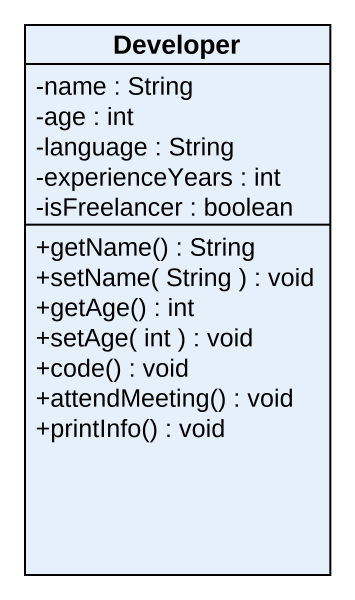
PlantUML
@startuml
hide circle
hide empty members
skinparam classAttributeIconSize 0
class Developer {
  -name : String
  -age : int
  -language : String
  -experienceYears : int
  -isFreelancer : boolean
  +getName() : String
  +setName( String ) : void
  +getAge() : int
  +setAge( int ) : void
  +code() : void
  +attendMeeting() : void
  +printInfo() : void
}
@enduml
